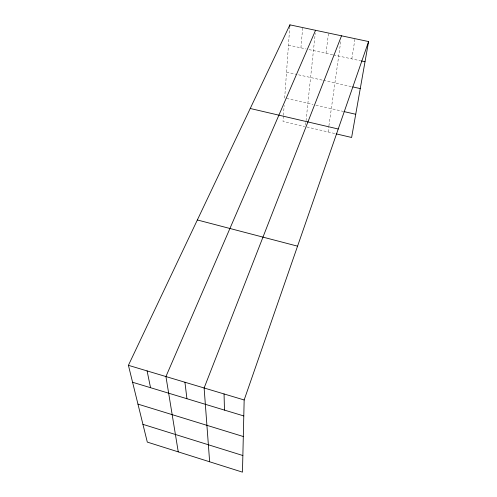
<?xml version="1.0" encoding="UTF-8"?>
<svg xmlns="http://www.w3.org/2000/svg" width="497" height="497" viewBox="0 0 497 497"><rect width="100%" height="100%" fill="white"/><g stroke="black" fill="none" stroke-linecap="round" stroke-linejoin="round"><path stroke-width="0.37" stroke-dasharray="2.48 1.86" d="M283.402 116.037L283.017 121.405L304.673 126.474M283.458 115.267L284.154 105.439M289.794 26.353L284.688 98.002L312.992 104.488M300.909 47.842L302.698 27.565M305.587 125.12L315.253 33.299M326.026 53.291L328.511 33.044M328.057 131.953L328.809 126.617M328.915 125.853L340.899 40.307M351.814 58.882L355.02 38.673M288.459 45.14L306.065 48.961M309.016 49.601L332.735 54.745M333.481 54.906L360.617 60.796M286.533 72.14L297.032 74.482M298.529 74.817L322.727 80.216M323.448 80.377L351.298 86.59M315.918 105.153L343.489 111.465M306.929 127.002L335.4 133.674"/><path stroke-width="0.75" d="M368.588 41.555L244.164 399.973L242.468 472.15L147.305 442.1L128.412 365.32L289.9 24.85L368.588 41.555L351.615 137.476L336.134 133.848M289.794 26.353L289.9 24.85M341.526 35.809L204.118 387.983L209.647 461.788M315.564 30.298L165.936 376.552L178.255 451.872M361.35 60.951L365.015 61.746M352.795 86.919L360.269 88.59M344.21 111.632L355.722 114.267M250.233 108.489L338.233 129.003M197.352 219.966L297.56 246.164M128.412 365.32L244.164 399.973M132.581 382.261L243.791 415.952M137.961 404.117L243.306 436.528M142.937 424.351L242.859 455.525M147.093 370.911L150.541 387.703M184.94 382.243L186.922 398.724M224.048 393.947L224.482 410.106"/></g></svg>
